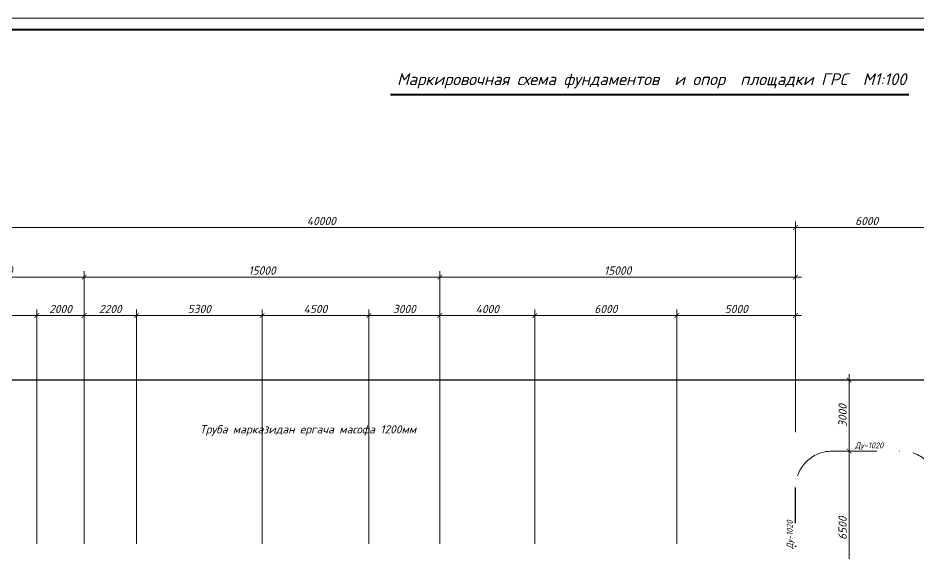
# Model space of a CAD drawing. Extents: x 108150 to 142535, y -18867 to -9422.
# Drawn here: x 136663.8 to 137043.4, y -15351.3 to -15125.4 of the extents above; entities that cross this region are included whole.
import ezdxf

# ---------------------------------------------------------------- set-up
doc = ezdxf.new("R2010")
doc.units = 0
doc.header["$MEASUREMENT"] = 0
doc.header["$PDMODE"] = 32
doc.header["$PDSIZE"] = 0.6
doc.linetypes.add('штрихпунктирная2', pattern=[12.7, 6.35, -3.175, 0, -3.175])
for name, color, linetype, lineweight in [('Выносные', 8, 'Continuous', 15), ('надписи', 2, 'Continuous', 15), ('Ограда', 6, 'Continuous', 30), ('Основные', 4, 'Continuous', 40), ('Разм.', 8, 'Continuous', 15), ('Размер', 8, 'Continuous', 30), ('Размеры1', 252, 'Continuous', 15)]:
    doc.layers.add(name, color=color, linetype=linetype, lineweight=lineweight)
doc.styles.add('ГОСТ', font='isocpeur.ttf', dxfattribs={"oblique": 15, "height": 2.5})
doc.styles.add('ГОСТ2.5', font='isocpeur.ttf', dxfattribs={"oblique": 15, "height": 2.5})
doc.styles.add('ГОСТ3.5', font='isocpeur.ttf', dxfattribs={"oblique": 15, "height": 3.5})
doc.dimstyles.new('100', dxfattribs={"dimtxt": 3.5, "dimasz": 2, "dimexe": 2.5, "dimexo": 0.5, "dimgap": 1, "dimtad": 1, "dimdec": 0, "dimlfac": 100, "dimtxsty": 'ГОСТ3.5', "dimblk": 'ARCHTICK', "dimcen": 2.5, "dimdle": 2.5, "dimclrd": 256, "dimclre": 256, "dimclrt": 2, "dimadec": 3, "dimazin": 0, "dimtfac": 1, "dimtdec": 0, "dimtmove": 1, "dimatfit": 3, "dimldrblk": 'DOTSMALL', "dimfxl": 1, "dimlwd": -1, "dimlwe": -1, "dimarcsym": 0})
doc.dimstyles.new('100$0', dxfattribs={"dimtxt": 300, "dimasz": 200, "dimexe": 200, "dimexo": 200, "dimgap": 100, "dimtad": 1, "dimtxsty": 'Standard', "dimblk": 'OBLIQUE', "dimcen": -200, "dimclrd": 256, "dimclre": 256, "dimclrt": 256, "dimadec": 0, "dimazin": 0, "dimtfac": 1, "dimtmove": 0, "dimatfit": 1, "dimldrblk": 'OPEN90', "dimfxl": 1, "dimlwd": -1, "dimlwe": -1, "dimarcsym": 0})

# ---------------------------------------------------------------- blocks, each defined once
blk = doc.blocks.new('_ArchTick')
at = {"color": 0, "linetype": 'ByBlock', "const_width": 0.15}
blk.add_lwpolyline([(-0.5, -0.5), (0.5, 0.5)], dxfattribs=at)
blk = doc.blocks.new('*D2989')
at = {"layer": 'Defpoints', "color": 0, "linetype": 'ByBlock', "lineweight": 0, "ltscale": 2, "transparency": 16777216}
for p in [(136841.71, -15234.56), (136991.71, -15300.49), (136841.71, -15347.56)]:
    blk.add_point(p, dxfattribs=at)
at = {"layer": 'Разм.', "linetype": 'ByBlock', "ltscale": 2, "transparency": 16777216}
for p, q in [((136841.71, -15347.06), (136841.71, -15232.06)), ((136991.71, -15299.99), (136991.71, -15232.06)), ((136994.21, -15234.56), (136839.21, -15234.56))]:
    blk.add_line(p, q, dxfattribs=at)
at = {"layer": 'Разм.', "linetype": 'ByBlock', "ltscale": 2, "transparency": 16777216, "xscale": 2, "yscale": 2, "zscale": 2, "rotation": 180}
blk.add_blockref('_ArchTick', (136841.71, -15234.56), dxfattribs=at)
at = {"layer": 'Разм.', "linetype": 'ByBlock', "ltscale": 2, "transparency": 16777216, "xscale": 2, "yscale": 2, "zscale": 2}
blk.add_blockref('_ArchTick', (136991.71, -15234.56), dxfattribs=at)
at = {"layer": 'Разм.', "color": 2, "linetype": 'ByBlock', "ltscale": 2, "transparency": 16777216, "insert": (136916.71, -15231.81), "char_height": 3.5, "attachment_point": 5, "style": 'ГОСТ3.5'}
blk.add_mtext('15000', dxfattribs=at)
blk = doc.blocks.new('_DotSmall')
at = {"color": 0, "linetype": 'ByBlock', "lineweight": 15, "const_width": 0.5}
blk.add_lwpolyline([(-0.0625, 0, 1), (0.0625, 0, 1)], format="xyb", close=True, dxfattribs=at)
blk = doc.blocks.new('*D2990')
at = {"layer": 'Defpoints', "color": 0, "linetype": 'ByBlock', "lineweight": 0, "ltscale": 2, "transparency": 16777216}
for p in [(136841.71, -15234.56), (136691.71, -15347.56), (136841.71, -15347.56)]:
    blk.add_point(p, dxfattribs=at)
at = {"layer": 'Разм.', "linetype": 'ByBlock', "ltscale": 2, "transparency": 16777216}
for p, q in [((136691.71, -15347.06), (136691.71, -15232.06)), ((136841.71, -15347.06), (136841.71, -15232.06)), ((136689.21, -15234.56), (136844.21, -15234.56))]:
    blk.add_line(p, q, dxfattribs=at)
at = {"layer": 'Разм.', "linetype": 'ByBlock', "ltscale": 2, "transparency": 16777216, "xscale": 2, "yscale": 2, "zscale": 2, "rotation": 180}
blk.add_blockref('_ArchTick', (136691.71, -15234.56), dxfattribs=at)
at = {"layer": 'Разм.', "linetype": 'ByBlock', "ltscale": 2, "transparency": 16777216, "xscale": 2, "yscale": 2, "zscale": 2}
blk.add_blockref('_ArchTick', (136841.71, -15234.56), dxfattribs=at)
at = {"layer": 'Разм.', "color": 2, "linetype": 'ByBlock', "ltscale": 2, "transparency": 16777216, "insert": (136766.71, -15231.81), "char_height": 3.5, "attachment_point": 5, "style": 'ГОСТ3.5'}
blk.add_mtext('15000', dxfattribs=at)
blk = doc.blocks.new('*D3006')
at = {"layer": 'Defpoints', "color": 0, "linetype": 'ByBlock', "lineweight": 0, "ltscale": 2, "transparency": 16777216}
for p in [(136881.71, -15250.77), (136841.71, -15347.56), (136881.71, -15347.56)]:
    blk.add_point(p, dxfattribs=at)
at = {"layer": 'Разм.', "linetype": 'ByBlock', "ltscale": 2, "transparency": 16777216}
for p, q in [((136841.71, -15347.06), (136841.71, -15248.27)), ((136881.71, -15347.06), (136881.71, -15248.27)), ((136839.21, -15250.77), (136884.21, -15250.77))]:
    blk.add_line(p, q, dxfattribs=at)
at = {"layer": 'Разм.', "linetype": 'ByBlock', "ltscale": 2, "transparency": 16777216, "xscale": 2, "yscale": 2, "zscale": 2, "rotation": 180}
blk.add_blockref('_ArchTick', (136841.71, -15250.77), dxfattribs=at)
at = {"layer": 'Разм.', "linetype": 'ByBlock', "ltscale": 2, "transparency": 16777216, "xscale": 2, "yscale": 2, "zscale": 2}
blk.add_blockref('_ArchTick', (136881.71, -15250.77), dxfattribs=at)
at = {"layer": 'Разм.', "color": 2, "linetype": 'ByBlock', "ltscale": 2, "transparency": 16777216, "insert": (136861.71, -15248.02), "char_height": 3.5, "attachment_point": 5, "style": 'ГОСТ3.5'}
blk.add_mtext('4000', dxfattribs=at)
blk = doc.blocks.new('*D3007')
at = {"layer": 'Defpoints', "color": 0, "linetype": 'ByBlock', "lineweight": 0, "ltscale": 2, "transparency": 16777216}
for p in [(136841.71, -15250.77), (136811.71, -15347.56), (136841.71, -15347.56)]:
    blk.add_point(p, dxfattribs=at)
at = {"layer": 'Разм.', "linetype": 'ByBlock', "ltscale": 2, "transparency": 16777216}
for p, q in [((136811.71, -15347.06), (136811.71, -15248.27)), ((136841.71, -15347.06), (136841.71, -15248.27)), ((136809.21, -15250.77), (136844.21, -15250.77))]:
    blk.add_line(p, q, dxfattribs=at)
at = {"layer": 'Разм.', "linetype": 'ByBlock', "ltscale": 2, "transparency": 16777216, "xscale": 2, "yscale": 2, "zscale": 2, "rotation": 180}
blk.add_blockref('_ArchTick', (136811.71, -15250.77), dxfattribs=at)
at = {"layer": 'Разм.', "linetype": 'ByBlock', "ltscale": 2, "transparency": 16777216, "xscale": 2, "yscale": 2, "zscale": 2}
blk.add_blockref('_ArchTick', (136841.71, -15250.77), dxfattribs=at)
at = {"layer": 'Разм.', "color": 2, "linetype": 'ByBlock', "ltscale": 2, "transparency": 16777216, "insert": (136826.71, -15248.02), "char_height": 3.5, "attachment_point": 5, "style": 'ГОСТ3.5'}
blk.add_mtext('3000', dxfattribs=at)
blk = doc.blocks.new('*D3008')
at = {"layer": 'Defpoints', "color": 0, "linetype": 'ByBlock', "lineweight": 0, "ltscale": 2, "transparency": 16777216}
for p in [(136941.71, -15250.77), (136881.71, -15347.56), (136941.71, -15347.56)]:
    blk.add_point(p, dxfattribs=at)
at = {"layer": 'Разм.', "linetype": 'ByBlock', "ltscale": 2, "transparency": 16777216}
for p, q in [((136881.71, -15347.06), (136881.71, -15248.27)), ((136941.71, -15347.06), (136941.71, -15248.27)), ((136879.21, -15250.77), (136944.21, -15250.77))]:
    blk.add_line(p, q, dxfattribs=at)
at = {"layer": 'Разм.', "linetype": 'ByBlock', "ltscale": 2, "transparency": 16777216, "xscale": 2, "yscale": 2, "zscale": 2, "rotation": 180}
blk.add_blockref('_ArchTick', (136881.71, -15250.77), dxfattribs=at)
at = {"layer": 'Разм.', "linetype": 'ByBlock', "ltscale": 2, "transparency": 16777216, "xscale": 2, "yscale": 2, "zscale": 2}
blk.add_blockref('_ArchTick', (136941.71, -15250.77), dxfattribs=at)
at = {"layer": 'Разм.', "color": 2, "linetype": 'ByBlock', "ltscale": 2, "transparency": 16777216, "insert": (136911.71, -15248.02), "char_height": 3.5, "attachment_point": 5, "style": 'ГОСТ3.5'}
blk.add_mtext('6000', dxfattribs=at)
blk = doc.blocks.new('*D3009')
at = {"layer": 'Defpoints', "color": 0, "linetype": 'ByBlock', "lineweight": 0, "ltscale": 2, "transparency": 16777216}
for p in [(136991.71, -15250.77), (136991.71, -15297.35), (136941.71, -15347.56)]:
    blk.add_point(p, dxfattribs=at)
at = {"layer": 'Разм.', "linetype": 'ByBlock', "ltscale": 2, "transparency": 16777216}
for p, q in [((136941.71, -15347.06), (136941.71, -15248.27)), ((136991.71, -15296.85), (136991.71, -15248.27)), ((136939.21, -15250.77), (136994.21, -15250.77))]:
    blk.add_line(p, q, dxfattribs=at)
at = {"layer": 'Разм.', "linetype": 'ByBlock', "ltscale": 2, "transparency": 16777216, "xscale": 2, "yscale": 2, "zscale": 2, "rotation": 180}
blk.add_blockref('_ArchTick', (136941.71, -15250.77), dxfattribs=at)
at = {"layer": 'Разм.', "linetype": 'ByBlock', "ltscale": 2, "transparency": 16777216, "xscale": 2, "yscale": 2, "zscale": 2}
blk.add_blockref('_ArchTick', (136991.71, -15250.77), dxfattribs=at)
at = {"layer": 'Разм.', "color": 2, "linetype": 'ByBlock', "ltscale": 2, "transparency": 16777216, "insert": (136966.71, -15248.02), "char_height": 3.5, "attachment_point": 5, "style": 'ГОСТ3.5'}
blk.add_mtext('5000', dxfattribs=at)
blk = doc.blocks.new('*D3010')
at = {"layer": 'Defpoints', "color": 0, "linetype": 'ByBlock', "lineweight": 0, "ltscale": 2, "transparency": 16777216}
for p in [(136713.71, -15250.77), (136691.71, -15347.56), (136713.71, -15347.56)]:
    blk.add_point(p, dxfattribs=at)
at = {"layer": 'Разм.', "linetype": 'ByBlock', "ltscale": 2, "transparency": 16777216}
for p, q in [((136691.71, -15347.06), (136691.71, -15248.27)), ((136713.71, -15347.06), (136713.71, -15248.27)), ((136689.21, -15250.77), (136716.21, -15250.77))]:
    blk.add_line(p, q, dxfattribs=at)
at = {"layer": 'Разм.', "linetype": 'ByBlock', "ltscale": 2, "transparency": 16777216, "xscale": 2, "yscale": 2, "zscale": 2, "rotation": 180}
blk.add_blockref('_ArchTick', (136691.71, -15250.77), dxfattribs=at)
at = {"layer": 'Разм.', "linetype": 'ByBlock', "ltscale": 2, "transparency": 16777216, "xscale": 2, "yscale": 2, "zscale": 2}
blk.add_blockref('_ArchTick', (136713.71, -15250.77), dxfattribs=at)
at = {"layer": 'Разм.', "color": 2, "linetype": 'ByBlock', "ltscale": 2, "transparency": 16777216, "insert": (136702.71, -15248.02), "char_height": 3.5, "attachment_point": 5, "style": 'ГОСТ3.5'}
blk.add_mtext('2200', dxfattribs=at)
blk = doc.blocks.new('*D3011')
at = {"layer": 'Defpoints', "color": 0, "linetype": 'ByBlock', "lineweight": 0, "ltscale": 2, "transparency": 16777216}
for p in [(136691.71, -15250.77), (136671.71, -15347.56), (136691.71, -15347.56)]:
    blk.add_point(p, dxfattribs=at)
at = {"layer": 'Разм.', "linetype": 'ByBlock', "ltscale": 2, "transparency": 16777216}
for p, q in [((136671.71, -15347.06), (136671.71, -15248.27)), ((136691.71, -15347.06), (136691.71, -15248.27)), ((136669.21, -15250.77), (136694.21, -15250.77))]:
    blk.add_line(p, q, dxfattribs=at)
at = {"layer": 'Разм.', "linetype": 'ByBlock', "ltscale": 2, "transparency": 16777216, "xscale": 2, "yscale": 2, "zscale": 2, "rotation": 180}
blk.add_blockref('_ArchTick', (136671.71, -15250.77), dxfattribs=at)
at = {"layer": 'Разм.', "linetype": 'ByBlock', "ltscale": 2, "transparency": 16777216, "xscale": 2, "yscale": 2, "zscale": 2}
blk.add_blockref('_ArchTick', (136691.71, -15250.77), dxfattribs=at)
at = {"layer": 'Разм.', "color": 2, "linetype": 'ByBlock', "ltscale": 2, "transparency": 16777216, "insert": (136681.71, -15248.02), "char_height": 3.5, "attachment_point": 5, "style": 'ГОСТ3.5'}
blk.add_mtext('2000', dxfattribs=at)
blk = doc.blocks.new('*D3012')
at = {"layer": 'Defpoints', "color": 0, "linetype": 'ByBlock', "lineweight": 0, "ltscale": 2, "transparency": 16777216}
for p in [(136621.71, -15234.56), (136621.71, -15347.56), (136691.71, -15347.56)]:
    blk.add_point(p, dxfattribs=at)
at = {"layer": 'Разм.', "linetype": 'ByBlock', "ltscale": 2, "transparency": 16777216}
for p, q in [((136621.71, -15347.06), (136621.71, -15232.06)), ((136691.71, -15347.06), (136691.71, -15232.06)), ((136694.21, -15234.56), (136619.21, -15234.56))]:
    blk.add_line(p, q, dxfattribs=at)
at = {"layer": 'Разм.', "linetype": 'ByBlock', "ltscale": 2, "transparency": 16777216, "xscale": 2, "yscale": 2, "zscale": 2, "rotation": 180}
blk.add_blockref('_ArchTick', (136621.71, -15234.56), dxfattribs=at)
at = {"layer": 'Разм.', "linetype": 'ByBlock', "ltscale": 2, "transparency": 16777216, "xscale": 2, "yscale": 2, "zscale": 2}
blk.add_blockref('_ArchTick', (136691.71, -15234.56), dxfattribs=at)
at = {"layer": 'Разм.', "color": 2, "linetype": 'ByBlock', "ltscale": 2, "transparency": 16777216, "insert": (136656.71, -15231.81), "char_height": 3.5, "attachment_point": 5, "style": 'ГОСТ3.5'}
blk.add_mtext('7000', dxfattribs=at)
blk = doc.blocks.new('*D3014')
at = {"layer": 'Defpoints', "color": 0, "linetype": 'ByBlock', "lineweight": 0, "ltscale": 2, "transparency": 16777216}
for p in [(136991.71, -15213.68), (136991.71, -15295.2), (136591.71, -15320.7)]:
    blk.add_point(p, dxfattribs=at)
at = {"layer": 'Разм.', "linetype": 'ByBlock', "ltscale": 2, "transparency": 16777216}
for p, q in [((136589.21, -15213.68), (136994.21, -15213.68)), ((136591.71, -15320.2), (136591.71, -15211.18)), ((136991.71, -15294.7), (136991.71, -15211.18))]:
    blk.add_line(p, q, dxfattribs=at)
at = {"layer": 'Разм.', "linetype": 'ByBlock', "ltscale": 2, "transparency": 16777216, "xscale": 2, "yscale": 2, "zscale": 2, "rotation": 180}
blk.add_blockref('_ArchTick', (136591.71, -15213.68), dxfattribs=at)
at = {"layer": 'Разм.', "linetype": 'ByBlock', "ltscale": 2, "transparency": 16777216, "xscale": 2, "yscale": 2, "zscale": 2}
blk.add_blockref('_ArchTick', (136991.71, -15213.68), dxfattribs=at)
at = {"layer": 'Разм.', "color": 2, "linetype": 'ByBlock', "ltscale": 2, "transparency": 16777216, "insert": (136791.71, -15210.93), "char_height": 3.5, "attachment_point": 5, "style": 'ГОСТ3.5'}
blk.add_mtext('40000', dxfattribs=at)
blk = doc.blocks.new('*D2991')
at = {"layer": 'Defpoints', "color": 0, "linetype": 'ByBlock', "lineweight": 0, "ltscale": 2, "transparency": 16777216}
for p in [(137014.32, -15277.96), (137017.67, -15277.96), (137018.73, -15307.96)]:
    blk.add_point(p, dxfattribs=at)
at = {"layer": 'Разм.', "linetype": 'ByBlock', "ltscale": 2, "transparency": 16777216}
for p, q in [((137017.17, -15277.96), (137011.82, -15277.96)), ((137014.32, -15310.46), (137014.32, -15275.46)), ((137018.23, -15307.96), (137011.82, -15307.96))]:
    blk.add_line(p, q, dxfattribs=at)
at = {"layer": 'Разм.', "linetype": 'ByBlock', "ltscale": 2, "transparency": 16777216, "xscale": 2, "yscale": 2, "zscale": 2}
for p, rotation in [((137014.32, -15277.96), 90), ((137014.32, -15307.96), 270)]:
    blk.add_blockref('_ArchTick', p, dxfattribs=dict(at, rotation=rotation))
at = {"layer": 'Разм.', "color": 2, "linetype": 'ByBlock', "ltscale": 2, "transparency": 16777216, "insert": (137011.57, -15292.96), "char_height": 3.5, "attachment_point": 5, "rotation": 90, "style": 'ГОСТ3.5'}
blk.add_mtext('3000', dxfattribs=at)
blk = doc.blocks.new('*D2993')
at = {"layer": 'Defpoints', "color": 0, "linetype": 'ByBlock', "lineweight": 0, "ltscale": 2, "transparency": 16777216}
for p in [(137014.32, -15307.96), (137018.73, -15307.96), (137003.43, -15372.96)]:
    blk.add_point(p, dxfattribs=at)
at = {"layer": 'Разм.', "linetype": 'ByBlock', "ltscale": 2, "transparency": 16777216}
for p, q in [((137018.23, -15307.96), (137011.82, -15307.96)), ((137014.32, -15375.46), (137014.32, -15305.46)), ((137003.93, -15372.96), (137016.82, -15372.96))]:
    blk.add_line(p, q, dxfattribs=at)
at = {"layer": 'Разм.', "linetype": 'ByBlock', "ltscale": 2, "transparency": 16777216, "xscale": 2, "yscale": 2, "zscale": 2}
for p, rotation in [((137014.32, -15307.96), 90), ((137014.32, -15372.96), 270)]:
    blk.add_blockref('_ArchTick', p, dxfattribs=dict(at, rotation=rotation))
at = {"layer": 'Разм.', "color": 2, "linetype": 'ByBlock', "ltscale": 2, "transparency": 16777216, "insert": (137011.57, -15340.46), "char_height": 3.5, "attachment_point": 5, "rotation": 90, "style": 'ГОСТ3.5'}
blk.add_mtext('6500', dxfattribs=at)
blk = doc.blocks.new('*D3029')
at = {"layer": 'Defpoints', "color": 0, "linetype": 'ByBlock', "lineweight": 0, "ltscale": 2, "transparency": 16777216}
for p in [(137051.71, -15213.68), (136991.71, -15277.96), (137051.71, -15277.96)]:
    blk.add_point(p, dxfattribs=at)
at = {"layer": 'Разм.', "linetype": 'ByBlock', "ltscale": 2, "transparency": 16777216}
for p, q in [((136989.21, -15213.68), (137054.21, -15213.68)), ((136991.71, -15277.46), (136991.71, -15211.18)), ((137051.71, -15277.46), (137051.71, -15211.18))]:
    blk.add_line(p, q, dxfattribs=at)
at = {"layer": 'Разм.', "linetype": 'ByBlock', "ltscale": 2, "transparency": 16777216, "xscale": 2, "yscale": 2, "zscale": 2, "rotation": 180}
blk.add_blockref('_ArchTick', (136991.71, -15213.68), dxfattribs=at)
at = {"layer": 'Разм.', "linetype": 'ByBlock', "ltscale": 2, "transparency": 16777216, "xscale": 2, "yscale": 2, "zscale": 2}
blk.add_blockref('_ArchTick', (137051.71, -15213.68), dxfattribs=at)
at = {"layer": 'Разм.', "color": 2, "linetype": 'ByBlock', "ltscale": 2, "transparency": 16777216, "insert": (137021.71, -15210.93), "char_height": 3.5, "attachment_point": 5, "style": 'ГОСТ3.5'}
blk.add_mtext('6000', dxfattribs=at)
blk = doc.blocks.new('*D3232')
at = {"layer": 'Defpoints', "color": 0, "linetype": 'ByBlock', "lineweight": 0, "ltscale": 2, "transparency": 16777216}
for p in [(136766.71, -15250.77), (136766.71, -15347.56), (136811.71, -15347.56)]:
    blk.add_point(p, dxfattribs=at)
at = {"layer": 'Разм.', "linetype": 'ByBlock', "ltscale": 2, "transparency": 16777216}
for p, q in [((136766.71, -15347.06), (136766.71, -15248.27)), ((136811.71, -15347.06), (136811.71, -15248.27)), ((136814.21, -15250.77), (136764.21, -15250.77))]:
    blk.add_line(p, q, dxfattribs=at)
at = {"layer": 'Разм.', "linetype": 'ByBlock', "ltscale": 2, "transparency": 16777216, "xscale": 2, "yscale": 2, "zscale": 2, "rotation": 180}
blk.add_blockref('_ArchTick', (136766.71, -15250.77), dxfattribs=at)
at = {"layer": 'Разм.', "linetype": 'ByBlock', "ltscale": 2, "transparency": 16777216, "xscale": 2, "yscale": 2, "zscale": 2}
blk.add_blockref('_ArchTick', (136811.71, -15250.77), dxfattribs=at)
at = {"layer": 'Разм.', "color": 2, "linetype": 'ByBlock', "ltscale": 2, "transparency": 16777216, "insert": (136789.21, -15248.02), "char_height": 3.5, "attachment_point": 5, "style": 'ГОСТ3.5'}
blk.add_mtext('4500', dxfattribs=at)
blk = doc.blocks.new('*D3233')
at = {"layer": 'Defpoints', "color": 0, "linetype": 'ByBlock', "lineweight": 0, "ltscale": 2, "transparency": 16777216}
for p in [(136766.71, -15250.77), (136713.71, -15347.56), (136766.71, -15347.56)]:
    blk.add_point(p, dxfattribs=at)
at = {"layer": 'Разм.', "linetype": 'ByBlock', "ltscale": 2, "transparency": 16777216}
for p, q in [((136713.71, -15347.06), (136713.71, -15248.27)), ((136766.71, -15347.06), (136766.71, -15248.27)), ((136711.21, -15250.77), (136769.21, -15250.77))]:
    blk.add_line(p, q, dxfattribs=at)
at = {"layer": 'Разм.', "linetype": 'ByBlock', "ltscale": 2, "transparency": 16777216, "xscale": 2, "yscale": 2, "zscale": 2, "rotation": 180}
blk.add_blockref('_ArchTick', (136713.71, -15250.77), dxfattribs=at)
at = {"layer": 'Разм.', "linetype": 'ByBlock', "ltscale": 2, "transparency": 16777216, "xscale": 2, "yscale": 2, "zscale": 2}
blk.add_blockref('_ArchTick', (136766.71, -15250.77), dxfattribs=at)
at = {"layer": 'Разм.', "color": 2, "linetype": 'ByBlock', "ltscale": 2, "transparency": 16777216, "insert": (136740.21, -15248.02), "char_height": 3.5, "attachment_point": 5, "style": 'ГОСТ3.5'}
blk.add_mtext('5300', dxfattribs=at)
blk = doc.blocks.new('*D3234')
at = {"layer": 'Defpoints', "color": 0, "linetype": 'ByBlock', "lineweight": 0, "ltscale": 2, "transparency": 16777216}
for p in [(136671.71, -15250.77), (136621.71, -15347.56), (136671.71, -15347.56)]:
    blk.add_point(p, dxfattribs=at)
at = {"layer": 'Разм.', "linetype": 'ByBlock', "ltscale": 2, "transparency": 16777216}
for p, q in [((136621.71, -15347.06), (136621.71, -15248.27)), ((136671.71, -15347.06), (136671.71, -15248.27)), ((136619.21, -15250.77), (136674.21, -15250.77))]:
    blk.add_line(p, q, dxfattribs=at)
at = {"layer": 'Разм.', "linetype": 'ByBlock', "ltscale": 2, "transparency": 16777216, "xscale": 2, "yscale": 2, "zscale": 2, "rotation": 180}
blk.add_blockref('_ArchTick', (136621.71, -15250.77), dxfattribs=at)
at = {"layer": 'Разм.', "linetype": 'ByBlock', "ltscale": 2, "transparency": 16777216, "xscale": 2, "yscale": 2, "zscale": 2}
blk.add_blockref('_ArchTick', (136671.71, -15250.77), dxfattribs=at)
at = {"layer": 'Разм.', "color": 2, "linetype": 'ByBlock', "ltscale": 2, "transparency": 16777216, "insert": (136646.71, -15248.02), "char_height": 3.5, "attachment_point": 5, "style": 'ГОСТ3.5'}
blk.add_mtext('5000', dxfattribs=at)

msp = doc.modelspace()

# ---------------------------------------------------------------- linework, layer by layer
at = {"color": 1, "linetype": 'ByBlock', "lineweight": 30}
msp.add_line((137471.7113, -15277.9575), (136371.7113, -15277.9575), dxfattribs=at)
at = {"layer": 'Ограда', "color": 251, "linetype": 'штрихпунктирная2', "lineweight": 0, "ltscale": 3}
msp.add_line((137007.0057, -15307.9576), (137036.6405, -15307.9576), dxfattribs=at)
at = {"layer": 'Ограда', "color": 251, "linetype": 'штрихпунктирная2', "lineweight": 25, "ltscale": 3}
msp.add_line((136991.7057, -15452.9575), (136991.7057, -15323.2576), dxfattribs=at)
at = {"layer": 'Ограда', "color": 251, "linetype": 'штрихпунктирная2', "lineweight": 0, "ltscale": 3}
for centre, radius, start, end in [((137007.0057, -15323.2576), 15.3, 90, 180), ((137036.5737, -15323.0963), 15.1389, 359.389532, 90.25286)]:
    msp.add_arc(centre, radius, start, end, dxfattribs=at)
at = {"layer": 'Основные'}
msp.add_line((137765.4129, -15130.3676), (136240.4129, -15130.3676), dxfattribs=at)
at = {"layer": 'Разм.', "color": 2, "lineweight": 40}
msp.add_line((136820.9301, -15157.6151), (137039.4545, -15157.6151), dxfattribs=at)
at = {"layer": 'Размер', "linetype": 'ByBlock', "lineweight": 0, "ltscale": 0.5}
msp.add_line((137770.4129, -15125.3676), (136220.4129, -15125.3676), dxfattribs=at)

# ---------------------------------------------------------------- texts
at = {"layer": 'Выносные', "color": 2, "insert": (136823.6336, -15148.67), "char_height": 5, "width": 222.310118, "attachment_point": 1, "style": 'ГОСТ'}
msp.add_mtext('Маркировочная схема фундаментов  и опор  площадки ГРС  М1:100  \\P          ', dxfattribs=at)
at = {"layer": 'надписи', "color": 2, "style": 'ГОСТ', "oblique": 15}
msp.add_text('Труба марказидан ергача масофа 1200мм', height=3.5, dxfattribs=at).set_placement((136740.4585, -15300.4961))
at = {"layer": 'Размеры1', "color": 0, "lineweight": 25, "insert": (137016.7562, -15304.2676), "char_height": 2.5, "width": 55.060541, "attachment_point": 1, "style": 'ГОСТ2.5'}
msp.add_mtext('Ду-1020', dxfattribs=at)
at = {"layer": 'Размеры1', "color": 0, "lineweight": 25, "insert": (136988.0156, -15349.082), "char_height": 2.5, "width": 55.060541, "attachment_point": 1, "rotation": 90, "style": 'ГОСТ2.5'}
msp.add_mtext('Ду-1020', dxfattribs=at)

# ---------------------------------------------------------------- dimensions: what is measured, and where the dimension line sits
at = {"layer": 'Разм.', "linetype": 'ByBlock', "ltscale": 2}
for base, p1, p2, picture, middle in [((136991.7057, -15213.6812), (136591.7057, -15320.6976), (136991.7057, -15295.2032), '*D3014', (136791.7057, -15210.9312)), ((137051.7057, -15213.6812), (136991.7057, -15277.9575), (137051.7057, -15277.9575), '*D3029', (137021.7057, -15210.9312)), ((136621.7059, -15234.5589), (136691.7057, -15347.563), (136621.7059, -15347.563), '*D3012', (136656.7058, -15231.8089)), ((136841.7057, -15234.5589), (136691.7057, -15347.563), (136841.7057, -15347.563), '*D2990', (136766.7057, -15231.8089)), ((136841.7057, -15234.5589), (136991.7057, -15300.4931), (136841.7057, -15347.563), '*D2989', (136916.7057, -15231.8089)), ((136691.7057, -15250.767), (136671.7057, -15347.563), (136691.7057, -15347.563), '*D3011', (136681.7057, -15248.017)), ((136841.7057, -15250.767), (136811.7057, -15347.563), (136841.7057, -15347.563), '*D3007', (136826.7057, -15248.017)), ((136881.7057, -15250.767), (136841.7057, -15347.563), (136881.7057, -15347.563), '*D3006', (136861.7057, -15248.017)), ((136941.7057, -15250.767), (136881.7057, -15347.563), (136941.7057, -15347.563), '*D3008', (136911.7057, -15248.017)), ((136991.7057, -15250.767), (136941.7057, -15347.563), (136991.7057, -15297.3526), '*D3009', (136966.7057, -15248.017))]:
    dim = msp.add_linear_dim(base=base, p1=p1, p2=p2, dimstyle='100', dxfattribs=at)
    dim.commit()
    dim.dimension.update_dxf_attribs({"geometry": picture, "text_midpoint": middle})
for base, p1, p2, picture, middle in [((136671.7057, -15250.767), (136621.7059, -15347.563), (136671.7057, -15347.563), '*D3234', (136646.7058, -15248.017)), ((136766.7057, -15250.767), (136713.7057, -15347.563), (136766.7057, -15347.563), '*D3233', (136740.2057, -15248.017)), ((136766.7057, -15250.767), (136811.7057, -15347.563), (136766.7057, -15347.563), '*D3232', (136789.2057, -15248.017))]:
    dim = msp.add_linear_dim(base=base, p1=p1, p2=p2, dimstyle='100$0', override={"dimtxt": 3.5, "dimasz": 2, "dimexe": 2.5, "dimexo": 0.5, "dimgap": 1, "dimdec": 0, "dimlfac": 100, "dimtxsty": 'ГОСТ3.5', "dimblk": 'ArchTick', "dimcen": 2.5, "dimdle": 2.5, "dimclrt": 2, "dimadec": 3, "dimtdec": 0, "dimtmove": 1, "dimatfit": 3, "dimldrblk": 'DotSmall'}, dxfattribs=at)
    dim.commit()
    dim.dimension.update_dxf_attribs({"geometry": picture, "text_midpoint": middle})
dim = msp.add_linear_dim(base=(136713.7057, -15250.767), p1=(136691.7057, -15347.563), p2=(136713.7057, -15347.563), text='2200', dimstyle='100', dxfattribs=at)
dim.commit()
dim.dimension.update_dxf_attribs({"geometry": '*D3010', "text_midpoint": (136702.7057, -15248.017)})
for base, p1, p2, picture, middle in [((137014.3247, -15277.9575), (137018.7251, -15307.9576), (137017.6736, -15277.9575), '*D2991', (137011.5747, -15292.9576)), ((137014.3247, -15307.9576), (137003.4285, -15372.9575), (137018.7251, -15307.9576), '*D2993', (137011.5747, -15340.4576))]:
    dim = msp.add_linear_dim(base=base, p1=p1, p2=p2, angle=90, dimstyle='100', dxfattribs=at)
    dim.commit()
    dim.dimension.update_dxf_attribs({"geometry": picture, "text_midpoint": middle})

doc.saveas('drawing.dxf')
